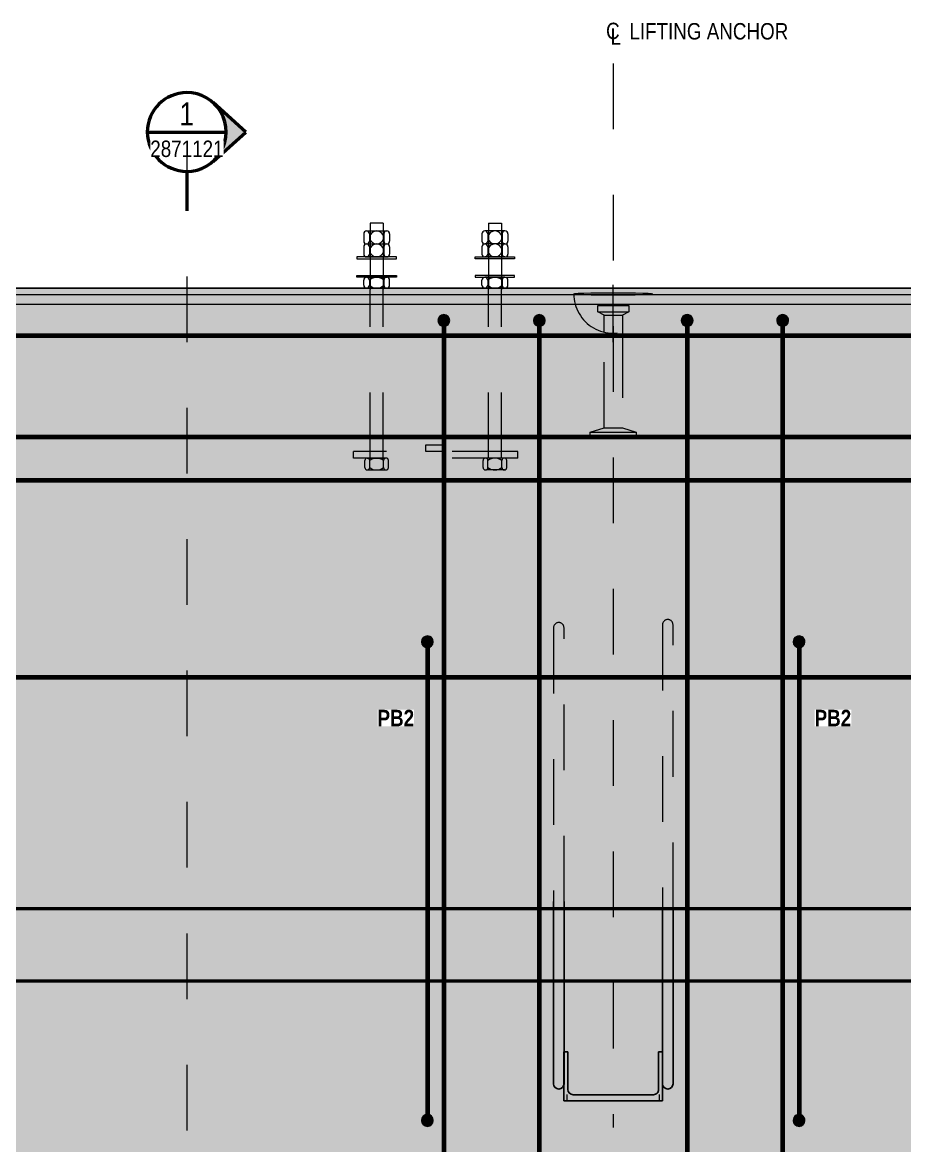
# Model space of a CAD drawing. Header units: metres. Extents: x 3.19 to 12.18, y 1.19 to 4.34.
# Drawn here: x 6.082 to 7.424, y 2.627 to 4.337 of the extents above; entities that cross this region are included whole.
import ezdxf

# ---------------------------------------------------------------- set-up
doc = ezdxf.new("R2010")
doc.units = ezdxf.units.M
for name, pattern in [('Dot_Section Line', [0.02, 0, -0.02]), ('JacobsCenter', [0.015000000000000001, 0.009000000000000003, -0.0015, 0.003, -0.0015]), ('JacobsDash', [0.0045000000000000005, 0.003, -0.0015])]:
    doc.linetypes.add(name, pattern=pattern)
for name, color, linetype, lineweight in [('D-BDGE', 7, 'Continuous', 13), ('D-BDGE-LINE', 7, 'Continuous', 9), ('D-ENHA-ANNO-TEXT', 7, 'Continuous', 9), ('D-ENHA-GEN-LINE', 7, 'Continuous', 9), ('D-ENHA-TEXT', 7, 'Continuous', 9)]:
    doc.layers.add(name, color=color, linetype=linetype, lineweight=lineweight)
doc.styles.add('Arial Narrow', font='ARIALN.TTF', dxfattribs={"height": 0.03499999999999998})
doc.styles.add('Arial Narrow_1', font='ARIALN.TTF', dxfattribs={"height": 0.02499999999999999})
doc.styles.add('Arial Narrow_2', font='ARIALN.TTF', dxfattribs={"height": 0.0025})
doc.styles.add('Arial Narrow_B', font='ARIALNB.TTF', dxfattribs={"height": 0.025})

# ---------------------------------------------------------------- blocks, each defined once
blk = doc.blocks.new('B_Det_Reinf_Bar Section_2D - Reo Dot_Scale 10_Section-2703256-DRG-2871121 - ELEVATION - PRECAST MEDIUM PERFORMANCE LEVEL BARRIER TYPE - MPB-02-A')
at = {"layer": 'D-BDGE-LINE'}
blk.add_hatch(color=256, dxfattribs=at).paths.add_polyline_path([(2.571809432083683e-15, -0.008999999999994434), (0.002329371405926597, -0.008693332436596202), (0.00450000000000412, -0.007794228634054894), (0.006363961030683141, -0.006363961030673665), (0.007794228634063963, -0.004499999999994645), (0.008693332436605677, -0.002329371405917392), (0.009000000000004045, 4.872902081842768e-15), (0.008693332436605677, 0.002329371405928492), (0.007794228634063963, 0.004500000000005204), (0.006363961030683546, 0.006363961030683682), (0.00450000000000412, 0.007794228634065182), (0.002329371405926732, 0.00869333243660703), (4.196110126031272e-15, 0.009000000000005264), (-0.002329371405919152, 0.00869333243660676), (-0.004499999999995864, 0.007794228634065182), (-0.006363961030674883, 0.006363961030684223), (-0.007794228634055842, 0.004500000000005474), (-0.008693332436597555, 0.002329371405928221), (-0.008999999999995924, 5.143618864167365e-15), (-0.008693332436597555, -0.002329371405917392), (-0.007794228634055977, -0.004499999999994645), (-0.006363961030674883, -0.006363961030673665), (-0.004499999999995864, -0.007794228634054623), (-0.00232937140591834, -0.008693332436596202)])
for centre, start, end in [((0, 5.273116942094194e-19), 359.9999999999996, 179.9999999999998), ((0, -5.301757367460423e-19), 179.9999999999998, 359.9999999999993)]:
    blk.add_arc(centre, 0.009000000000000006, start, end, dxfattribs=at)
blk = doc.blocks.new('B_Det_Reinf_Bar Section_2D - Reo Dot_Scale 10_Section-5903221-DRG-2871121 - ELEVATION - PRECAST MEDIUM PERFORMANCE LEVEL BARRIER TYPE - MPB-02-A')
at = {"layer": 'D-BDGE-LINE'}
blk.add_hatch(color=256, dxfattribs=at).paths.add_polyline_path([(-1.191153842228232e-14, 0.008999999999995246), (-0.00232937140593526, 0.008693332436596743), (-0.004500000000011972, 0.007794228634055165), (-0.00636396103069072, 0.006363961030674207), (-0.007794228634071408, 0.00449999999999627), (-0.00869333243661407, 0.002329371405917934), (-0.009000000000012031, -4.060751734868973e-15), (-0.00869333243661407, -0.00232937140592768), (-0.007794228634071408, -0.004500000000006286), (-0.00636396103069072, -0.006363961030683682), (-0.004500000000014137, -0.007794228634063828), (-0.002329371405934177, -0.008693332436606489), (-1.191153842228232e-14, -0.009000000000004721), (0.002329371405911437, -0.008693332436606489), (0.004499999999988148, -0.007794228634063557), (0.006363961030666897, -0.006363961030683141), (0.007794228634048668, -0.004500000000004662), (0.008693332436589162, -0.002329371405927138), (0.008999999999988208, -1.028723772833473e-14), (0.008693332436590245, 0.002329371405917934), (0.007794228634048668, 0.004499999999995187), (0.006363961030666897, 0.006363961030674748), (0.004499999999988148, 0.007794228634055165), (0.002329371405911437, 0.008693332436596743)])
for radius, start, end in [(0.009000000000000008, 2.926110306946435e-13, 180.0000000000001), (0.009000000000000006, 180.0000000000001, 359.9999999999996)]:
    blk.add_arc((0, -2.642286556120343e-18), radius, start, end, dxfattribs=at)
blk = doc.blocks.new('Drafting View - SectionHead-4898858-DRG-2871121 - ELEVATION - PRECAST MEDIUM PERFORMANCE LEVEL BARRIER TYPE - MPB-02-A')
at = {"layer": 'D-ENHA-ANNO-TEXT'}
h = blk.add_hatch(color=256, dxfattribs=at)
edge = h.paths.add_edge_path()
edge.add_line((-0.001999999999999969, 0.009000000000000005), (0.002472438688581585, 0.004002715195407355))
edge.add_arc((-0.001999999999999989, 2.009226118815377e-17), 0.00599999999999998, 41.82770747606521, 138.1722925239356)
edge.add_line((-0.00647243868858154, 0.004002715195407331), (-0.001999999999999968, 0.009000000000000005))
at = {"layer": 'D-ENHA-ANNO-TEXT', "lineweight": 50}
for p, q in [((-0.001999999999999968, 0.009000000000000005), (-0.00647243868858154, 0.004002715195407331)), ((0.002472438688581585, 0.004002715195407355), (-0.001999999999999969, 0.009000000000000005)), ((0.003999999999999997, 4.260466872653294e-17), (0.009999999999999997, 2.168988129606749e-17))]:
    blk.add_line(p, q, dxfattribs=at)
for centre, start, end in [((-0.00199999999999999, 1.903242990425817e-17), 359.9999999999994, 179.9999999999997), ((-0.001999999999999989, 4.934127034536352e-18), 179.9999999999996, 359.9999999999996)]:
    blk.add_arc(centre, 0.005999999999999991, start, end, dxfattribs=at)
blk = doc.blocks.new('SYM_ANO_Barrier_LiftingHook_CS - Barrier_LiftingHook-5691597-DRG-2871121 - ELEVATION - PRECAST MEDIUM PERFORMANCE LEVEL BARRIER TYPE - MPB-02-A')
at = {"layer": 'D-ENHA-GEN-LINE', "linetype": 'JacobsDash'}
for p, q in [((-0.003500309690159186, 0.02120277777777555), (0.003499690309840712, 0.02120277777777555)), ((-0.003500309690159186, 0.02046670935560924), (-0.003500309690159186, 0.02120277777777555)), ((0.003499690309840712, 0.02120277777777555), (0.003499690309840712, 0.02046670935560924)), ((0.003499690309840712, 0.02046670935561054), (-0.003500309690163432, 0.02046670935561054)), ((-0.001400309690159352, 0.01982467492454532), (-0.003500309690159189, 0.02046670935560924)), ((0.001399690309845143, 0.01982467492454662), (-0.001400309690159352, 0.01982467492454662)), ((-0.001400309690159352, 0.005237165916272176), (-0.001400309690159352, 0.01982467492454532)), ((0.003499690309840711, 0.02046670935560924), (0.001399690309840892, 0.01982467492454532)), ((0.001399690309840892, 0.01982467492454533), (0.001399690309840906, 0.005237149402329283)), ((-0.001400309690159352, 0.002676899408019202), (-0.001400309690159352, 0.005237165916272176)), ((-3.096901587356272e-07, 0.006784693707594565), (-3.096901587356272e-07, -0.001969845714563886)), ((0.001399690309840878, 0.005237149402329294), (0.001399690309840905, 0.002676899408019202)), ((-0.002350309690159203, 0.002128416652289006), (-0.001400309690159351, 0.002676899408019204)), ((0.002349690309838533, 0.002128416652290305), (-0.002350309690159202, 0.002128416652290305)), ((-0.002350309690159203, 0.00120277777777577), (-0.002350309690159203, 0.002128416652289006)), ((0.001399690309838654, 0.002676899408020502), (-0.001400309690157101, 0.002676899408020502)), ((0.001399690309840905, 0.002676899408019202), (0.00234969030983853, 0.002128416652290307)), ((0.002349690309840784, 0.002128416652289006), (0.002349690309841109, 0.00120277777777707)), ((0.002349690309841109, 0.00120277777777707), (-0.002350309690159202, 0.00120277777777577)), ((-0.005825960594715209, -0.0006371081662707314), (-0.006000309690159206, -0.0005972222222251211)), ((-0.005313045844078125, -0.0006746760842300627), (-0.005825960594715214, -0.0006371081662707309)), ((-0.004491374179183393, -0.0007077426652629613), (-0.005313045844077933, -0.0006746760842300689)), ((-0.003408698170548321, -0.0007343861998717282), (-0.004491374179185306, -0.0007077426652628809)), ((-0.002127939012445208, -0.0007530582626696955), (-0.003408698170564734, -0.0007343861998715137)), ((-0.0007235297717087187, -0.0007626737012388135), (-0.002127939012431997, -0.0007530582626700263)), ((0.0007229103913756694, -0.0007626737012389357), (-0.0007235297716908704, -0.0007626737012389357)), ((0.002127319632079683, -0.000753058262670262), (0.0007229103913510606, -0.000762673701239086)), ((0.003408078790218821, -0.0007343861998719226), (0.002127319632063511, -0.000753058262670626)), ((0.004490754798868225, -0.0007077426652628623), (0.00340807879022341, -0.0007343861998719016)), ((0.005312426463760563, -0.0006746760842300507), (0.004490754798870601, -0.0007077426652627585)), ((0.005825341214397408, -0.0006371081662707316), (0.005312426463760326, -0.0006746760842300611)), ((0.005999690309841106, -0.0005972222222250608), (0.005825341214397414, -0.0006371081662707314))]:
    blk.add_line(p, q, dxfattribs=at)
blk.add_arc((-3.44100176372919e-07, -0.0005971878122075771), 0.005999965590081505, 359.9996711569023, 180.0003285933472, dxfattribs=at)
for major_axis, ratio, start_param, end_param in [((0.006000000000000017, 0), 0.02776706724027967, 1.570796326794872, 3.136791718390918), ((0.005999999999999991, 0), 0.02776706724027981, 0, 1.570796326794872)]:
    blk.add_ellipse((-3.096901588845214e-07, -0.0005972222222229539), major_axis=major_axis, ratio=ratio, start_param=start_param, end_param=end_param, dxfattribs=at)
blk = doc.blocks.new('CS_Annot_Centreline Symbol3 - CS_Annot_Centreline Symbol-5905071-DRG-2871121 - ELEVATION - PRECAST MEDIUM PERFORMANCE LEVEL BARRIER TYPE - MPB-02-A')
at = {"layer": 'D-ENHA-GEN-LINE', "char_height": 0.0025, "attachment_point": 1, "style": 'Arial Narrow_2'}
for s, insert, width in [('C  ', (-0.001093037785933506, 0.004762522620760218), 0.00440928125), ('L', (-0.000410444531309655, 0.003917079901844562), 0.00192405)]:
    blk.add_mtext(s, dxfattribs=dict(at, insert=insert, width=width))

msp = doc.modelspace()

# ---------------------------------------------------------------- hatches: boundary and pattern name
at = {"layer": 'D-BDGE-LINE', "true_color": 0xffffff}
h = msp.add_hatch(color=7, dxfattribs=at)
h.paths.add_polyline_path([(8.165503870350335, 2.172432099418926), (8.165503870350335, 3.932432099418929), (3.385503870350329, 3.932432099418929), (3.385503870350329, 2.172432099418926), (7.300379011572486, 2.172432099418926)])
h.paths.add_polyline_path([(8.048259892536034, 2.656198663905486), (8.045930521130112, 2.656505331468885), (8.043759892536034, 2.657404435271427), (8.041895931505355, 2.658834702874807), (8.040465663901974, 2.660698663905488), (8.039566560099432, 2.662869292499564), (8.039259892536034, 2.665198663905483), (8.039566560099432, 2.66752803531141), (8.040465663901973, 2.669698663905483), (8.041895931505355, 2.671562624936166), (8.043759892536034, 2.672992892539548), (8.045930521130112, 2.673891996342088), (8.048259892536034, 2.674198663905486), (8.050589263941957, 2.673891996342088), (8.052759892536034, 2.672992892539547), (8.054623853566714, 2.671562624936165), (8.056054121170094, 2.669698663905486), (8.056953224972636, 2.66752803531141), (8.057259892536035, 2.665198663905485), (8.056953224972636, 2.662869292499564), (8.056054121170094, 2.660698663905487), (8.054623853566714, 2.658834702874808), (8.052759892536034, 2.657404435271427), (8.050589263941959, 2.656505331468885)])
h.paths.add_polyline_path([(7.263259892536027, 2.65619866390549), (7.260930521130104, 2.656505331468887), (7.258759892536025, 2.657404435271429), (7.256895931505347, 2.65883470287481), (7.255465663901967, 2.660698663905488), (7.254566560099424, 2.662869292499566), (7.254259892536027, 2.665198663905489), (7.254566560099424, 2.667528035311412), (7.255465663901966, 2.66969866390549), (7.256895931505347, 2.671562624936168), (7.258759892536025, 2.67299289253955), (7.260930521130102, 2.67389199634209), (7.263259892536027, 2.674198663905488), (7.265589263941949, 2.67389199634209), (7.267759892536025, 2.672992892539549), (7.269623853566705, 2.671562624936168), (7.271054121170086, 2.669698663905489), (7.271953224972629, 2.667528035311415), (7.272259892536026, 2.665198663905489), (7.271953224972629, 2.662869292499566), (7.271054121170086, 2.660698663905489), (7.269623853566703, 2.658834702874808), (7.267759892536025, 2.657404435271429), (7.26558926394195, 2.656505331468887)])
h.paths.add_polyline_path([(6.697747848164644, 2.65619866390549), (6.695418476758721, 2.656505331468888), (6.693247848164644, 2.657404435271429), (6.691383887133965, 2.658834702874812), (6.689953619530583, 2.660698663905489), (6.689054515728042, 2.662869292499566), (6.688747848164644, 2.665198663905485), (6.689054515728042, 2.667528035311412), (6.689953619530583, 2.66969866390549), (6.691383887133967, 2.671562624936171), (6.693247848164644, 2.67299289253955), (6.695418476758721, 2.673891996342091), (6.697747848164644, 2.67419866390549), (6.700077219570566, 2.673891996342092), (6.702247848164645, 2.67299289253955), (6.704111809195323, 2.671562624936169), (6.705542076798705, 2.66969866390549), (6.706441180601247, 2.667528035311412), (6.706747848164644, 2.665198663905489), (6.706441180601247, 2.662869292499566), (6.705542076798706, 2.660698663905492), (6.704111809195323, 2.65883470287481), (6.702247848164645, 2.657404435271429), (6.700077219570567, 2.656505331468888)])
h.paths.add_polyline_path([(5.875503870350338, 2.656198663905492), (5.873174498944415, 2.656505331468891), (5.871003870350337, 2.657404435271432), (5.869139909319658, 2.658834702874813), (5.867709641716277, 2.660698663905493), (5.866810537913735, 2.662869292499569), (5.866503870350337, 2.665198663905493), (5.866810537913735, 2.667528035311415), (5.867709641716278, 2.669698663905493), (5.869139909319658, 2.671562624936171), (5.871003870350337, 2.672992892539552), (5.873174498944415, 2.673891996342094), (5.875503870350338, 2.674198663905492), (5.87783324175626, 2.673891996342094), (5.880003870350336, 2.672992892539552), (5.881867831381016, 2.671562624936171), (5.883298098984397, 2.669698663905492), (5.884197202786939, 2.667528035311413), (5.884503870350336, 2.665198663905491), (5.884197202786939, 2.662869292499569), (5.883298098984397, 2.660698663905492), (5.881867831381016, 2.658834702874814), (5.880003870350336, 2.657404435271433), (5.87783324175626, 2.656505331468891)])
h.paths.add_polyline_path([(5.675503870350333, 2.656198663905492), (5.673174498944411, 2.656505331468891), (5.671003870350334, 2.657404435271432), (5.669139909319655, 2.658834702874813), (5.667709641716273, 2.660698663905492), (5.666810537913732, 2.662869292499569), (5.666503870350333, 2.665198663905491), (5.666810537913732, 2.667528035311415), (5.667709641716273, 2.669698663905492), (5.669139909319656, 2.671562624936173), (5.671003870350334, 2.672992892539552), (5.673174498944411, 2.673891996342094), (5.675503870350333, 2.674198663905492), (5.677833241756256, 2.673891996342094), (5.680003870350334, 2.672992892539552), (5.681867831381012, 2.671562624936171), (5.683298098984394, 2.669698663905492), (5.684197202786934, 2.667528035311416), (5.684503870350333, 2.665198663905493), (5.684197202786935, 2.662869292499569), (5.683298098984394, 2.660698663905493), (5.681867831381012, 2.658834702874813), (5.680003870350334, 2.657404435271432), (5.677833241756256, 2.656505331468891)])
h.paths.add_polyline_path([(4.853259892536028, 2.656198663905497), (4.850930521130106, 2.656505331468895), (4.848759892536028, 2.657404435271437), (4.846895931505349, 2.658834702874818), (4.845465663901968, 2.660698663905497), (4.844566560099427, 2.662869292499574), (4.844259892536028, 2.665198663905497), (4.844566560099427, 2.66752803531142), (4.845465663901969, 2.669698663905498), (4.846895931505349, 2.671562624936176), (4.848759892536028, 2.672992892539557), (4.850930521130105, 2.673891996342099), (4.853259892536028, 2.674198663905496), (4.855589263941951, 2.673891996342098), (4.857759892536028, 2.672992892539557), (4.859623853566706, 2.671562624936176), (4.861054121170088, 2.669698663905497), (4.86195322497263, 2.667528035311421), (4.862259892536028, 2.665198663905497), (4.86195322497263, 2.662869292499574), (4.861054121170088, 2.660698663905497), (4.859623853566707, 2.658834702874819), (4.857759892536028, 2.657404435271437), (4.855589263941952, 2.656505331468896)])
h.paths.add_polyline_path([(4.287747848164646, 2.656198663905498), (4.285418476758723, 2.656505331468896), (4.283247848164646, 2.657404435271437), (4.281383887133967, 2.658834702874819), (4.279953619530587, 2.660698663905498), (4.279054515728045, 2.662869292499574), (4.278747848164646, 2.665198663905496), (4.279054515728045, 2.66752803531142), (4.279953619530587, 2.669698663905497), (4.281383887133967, 2.671562624936176), (4.283247848164646, 2.672992892539558), (4.285418476758723, 2.673891996342099), (4.287747848164646, 2.674198663905497), (4.290077219570569, 2.673891996342099), (4.292247848164647, 2.672992892539557), (4.294111809195325, 2.671562624936176), (4.295542076798705, 2.669698663905498), (4.296441180601247, 2.667528035311422), (4.296747848164646, 2.665198663905499), (4.296441180601247, 2.662869292499574), (4.295542076798707, 2.660698663905498), (4.294111809195325, 2.658834702874818), (4.292247848164647, 2.657404435271437), (4.290077219570567, 2.656505331468896)])
h.paths.add_polyline_path([(3.533259892536029, 2.6561986639055), (3.530930521130107, 2.656505331468899), (3.528759892536029, 2.65740443527144), (3.52689593150535, 2.658834702874821), (3.525465663901969, 2.660698663905499), (3.524566560099428, 2.662869292499578), (3.524259892536029, 2.6651986639055), (3.524566560099428, 2.667528035311423), (3.525465663901969, 2.6696986639055), (3.52689593150535, 2.671562624936179), (3.528759892536029, 2.67299289253956), (3.530930521130106, 2.673891996342102), (3.533259892536029, 2.6741986639055), (3.535589263941952, 2.673891996342102), (3.537759892536029, 2.67299289253956), (3.539623853566709, 2.671562624936179), (3.541054121170089, 2.6696986639055), (3.541953224972631, 2.667528035311423), (3.542259892536029, 2.6651986639055), (3.541953224972631, 2.662869292499578), (3.541054121170089, 2.6606986639055), (3.539623853566706, 2.65883470287482), (3.537759892536029, 2.65740443527144), (3.535589263941953, 2.656505331468899)])
h.paths.add_polyline_path([(8.048259892536034, 3.38491487048629), (8.04593052113011, 3.385221538049689), (8.043759892536034, 3.38612064185223), (8.041895931505355, 3.387550909455611), (8.040465663901974, 3.389414870486292), (8.039566560099432, 3.391585499080367), (8.039259892536034, 3.393914870486293), (8.039566560099432, 3.396244241892213), (8.040465663901974, 3.39841487048629), (8.041895931505355, 3.400278831516969), (8.043759892536034, 3.40170909912035), (8.045930521130114, 3.402608202922892), (8.048259892536034, 3.40291487048629), (8.050589263941957, 3.402608202922892), (8.052759892536034, 3.40170909912035), (8.054623853566714, 3.40027883151697), (8.056054121170094, 3.39841487048629), (8.056953224972636, 3.396244241892213), (8.057259892536035, 3.393914870486289), (8.056953224972636, 3.391585499080367), (8.056054121170094, 3.38941487048629), (8.054623853566714, 3.387550909455611), (8.052759892536034, 3.38612064185223), (8.050589263941959, 3.385221538049689)])
h.paths.add_polyline_path([(7.263259892536029, 3.384914870486292), (7.260930521130105, 3.385221538049691), (7.258759892536028, 3.386120641852232), (7.25689593150535, 3.387550909455613), (7.255465663901969, 3.389414870486292), (7.254566560099427, 3.391585499080369), (7.254259892536028, 3.393914870486292), (7.254566560099427, 3.396244241892215), (7.255465663901968, 3.398414870486292), (7.25689593150535, 3.400278831516971), (7.258759892536028, 3.401709099120351), (7.260930521130105, 3.402608202922893), (7.263259892536029, 3.402914870486292), (7.265589263941952, 3.402608202922893), (7.267759892536029, 3.401709099120352), (7.269623853566707, 3.400278831516972), (7.271054121170089, 3.398414870486292), (7.271953224972631, 3.396244241892213), (7.272259892536029, 3.39391487048629), (7.271953224972631, 3.391585499080369), (7.271054121170089, 3.389414870486292), (7.26962385356671, 3.387550909455615), (7.267759892536029, 3.386120641852233), (7.26558926394195, 3.385221538049691)])
h.paths.add_polyline_path([(6.697747848164644, 3.384914870486293), (6.695418476758721, 3.385221538049691), (6.693247848164643, 3.386120641852233), (6.691383887133965, 3.387550909455612), (6.689953619530583, 3.389414870486292), (6.689054515728042, 3.39158549908037), (6.688747848164644, 3.393914870486288), (6.689054515728042, 3.396244241892215), (6.689953619530583, 3.398414870486292), (6.691383887133965, 3.400278831516973), (6.693247848164643, 3.401709099120353), (6.695418476758721, 3.402608202922894), (6.697747848164644, 3.402914870486292), (6.700077219570566, 3.402608202922894), (6.702247848164643, 3.401709099120353), (6.704111809195323, 3.400278831516972), (6.705542076798704, 3.398414870486292), (6.706441180601245, 3.396244241892215), (6.706747848164643, 3.393914870486292), (6.706441180601245, 3.39158549908037), (6.705542076798704, 3.389414870486292), (6.704111809195323, 3.387550909455613), (6.702247848164643, 3.386120641852233), (6.700077219570566, 3.385221538049691)])
h.paths.add_polyline_path([(5.875503870350338, 3.384914870486296), (5.873174498944414, 3.385221538049694), (5.871003870350337, 3.386120641852236), (5.869139909319658, 3.387550909455617), (5.867709641716277, 3.389414870486297), (5.866810537913735, 3.391585499080373), (5.866503870350337, 3.393914870486297), (5.866810537913735, 3.396244241892219), (5.867709641716277, 3.398414870486295), (5.869139909319658, 3.400278831516975), (5.871003870350337, 3.401709099120356), (5.873174498944414, 3.402608202922897), (5.875503870350338, 3.402914870486295), (5.87783324175626, 3.402608202922897), (5.880003870350336, 3.401709099120356), (5.881867831381016, 3.400278831516975), (5.883298098984397, 3.398414870486295), (5.884197202786939, 3.396244241892219), (5.884503870350336, 3.393914870486295), (5.884197202786939, 3.391585499080373), (5.883298098984397, 3.389414870486296), (5.881867831381016, 3.387550909455617), (5.880003870350336, 3.386120641852236), (5.877833241756261, 3.385221538049694)])
h.paths.add_polyline_path([(5.675503870350336, 3.384914870486296), (5.673174498944412, 3.385221538049694), (5.671003870350336, 3.386120641852236), (5.669139909319656, 3.387550909455617), (5.667709641716275, 3.389414870486296), (5.666810537913733, 3.391585499080373), (5.666503870350335, 3.393914870486294), (5.666810537913733, 3.396244241892219), (5.667709641716275, 3.398414870486295), (5.669139909319656, 3.400278831516975), (5.671003870350336, 3.401709099120356), (5.673174498944412, 3.402608202922897), (5.675503870350336, 3.402914870486295), (5.677833241756257, 3.402608202922897), (5.680003870350335, 3.401709099120356), (5.681867831381014, 3.400278831516975), (5.683298098984396, 3.398414870486295), (5.684197202786938, 3.396244241892219), (5.684503870350335, 3.393914870486297), (5.684197202786938, 3.391585499080373), (5.683298098984395, 3.389414870486295), (5.681867831381014, 3.387550909455617), (5.680003870350335, 3.386120641852236), (5.677833241756258, 3.385221538049694)])
h.paths.add_polyline_path([(4.85325989253603, 3.3849148704863), (4.850930521130108, 3.385221538049697), (4.848759892536029, 3.386120641852239), (4.846895931505351, 3.38755090945562), (4.84546566390197, 3.389414870486299), (4.844566560099429, 3.391585499080376), (4.84425989253603, 3.393914870486301), (4.844566560099429, 3.396244241892222), (4.845465663901969, 3.398414870486298), (4.846895931505351, 3.400278831516979), (4.848759892536029, 3.401709099120359), (4.850930521130108, 3.402608202922901), (4.85325989253603, 3.402914870486299), (4.855589263941953, 3.402608202922901), (4.85775989253603, 3.401709099120359), (4.859623853566709, 3.400278831516979), (4.86105412117009, 3.398414870486299), (4.861953224972631, 3.396244241892222), (4.86225989253603, 3.393914870486299), (4.861953224972631, 3.391585499080376), (4.86105412117009, 3.389414870486299), (4.85962385356671, 3.387550909455622), (4.85775989253603, 3.386120641852239), (4.855589263941954, 3.385221538049697)])
h.paths.add_polyline_path([(4.287747848164646, 3.384914870486301), (4.285418476758723, 3.385221538049699), (4.283247848164645, 3.38612064185224), (4.281383887133967, 3.387550909455621), (4.279953619530586, 3.3894148704863), (4.279054515728044, 3.391585499080378), (4.278747848164645, 3.393914870486301), (4.279054515728044, 3.396244241892222), (4.279953619530586, 3.3984148704863), (4.281383887133967, 3.400278831516979), (4.283247848164645, 3.40170909912036), (4.285418476758723, 3.402608202922902), (4.287747848164646, 3.4029148704863), (4.290077219570568, 3.402608202922902), (4.292247848164645, 3.40170909912036), (4.294111809195324, 3.400278831516979), (4.295542076798705, 3.398414870486301), (4.296441180601247, 3.396244241892224), (4.296747848164645, 3.393914870486301), (4.296441180601247, 3.391585499080378), (4.295542076798704, 3.389414870486299), (4.294111809195324, 3.387550909455621), (4.292247848164645, 3.38612064185224), (4.290077219570568, 3.385221538049699)])
h.paths.add_polyline_path([(3.533259892536029, 3.384914870486304), (3.530930521130108, 3.385221538049702), (3.528759892536029, 3.386120641852243), (3.52689593150535, 3.387550909455624), (3.525465663901969, 3.389414870486303), (3.524566560099428, 3.391585499080381), (3.524259892536029, 3.393914870486303), (3.524566560099428, 3.396244241892226), (3.525465663901969, 3.398414870486303), (3.52689593150535, 3.400278831516983), (3.528759892536029, 3.401709099120363), (3.530930521130107, 3.402608202922905), (3.533259892536029, 3.402914870486303), (3.535589263941952, 3.402608202922905), (3.537759892536029, 3.401709099120363), (3.539623853566708, 3.400278831516982), (3.541054121170089, 3.398414870486303), (3.541953224972631, 3.396244241892226), (3.542259892536029, 3.393914870486304), (3.541953224972631, 3.391585499080381), (3.541054121170089, 3.389414870486304), (3.539623853566709, 3.387550909455625), (3.537759892536029, 3.386120641852243), (3.535589263941952, 3.385221538049702)])
h.paths.add_polyline_path([(8.132003870350335, 3.654172198370426), (8.129674498944413, 3.654478865933824), (8.127503870350337, 3.655377969736365), (8.125639909319657, 3.656808237339746), (8.124209641716275, 3.658672198370426), (8.123310537913733, 3.660842826964503), (8.123003870350336, 3.663172198370431), (8.123310537913733, 3.665501569776346), (8.124209641716275, 3.667672198370425), (8.125639909319657, 3.669536159401104), (8.127503870350338, 3.670966427004487), (8.129674498944413, 3.671865530807027), (8.132003870350335, 3.672172198370425), (8.134333241756257, 3.671865530807027), (8.136503870350339, 3.670966427004485), (8.138367831381014, 3.669536159401105), (8.139798098984395, 3.667672198370427), (8.140697202786935, 3.665501569776354), (8.141003870350335, 3.663172198370425), (8.140697202786939, 3.660842826964503), (8.139798098984395, 3.658672198370425), (8.138367831381014, 3.656808237339746), (8.136503870350335, 3.655377969736366), (8.13433324175626, 3.654478865933824)])
h.paths.add_polyline_path([(3.41400387035033, 3.654172198370433), (3.411674498944407, 3.654478865933832), (3.40950387035033, 3.655377969736373), (3.40763990931965, 3.656808237339754), (3.40620964171627, 3.658672198370433), (3.405310537913728, 3.66084282696451), (3.40500387035033, 3.663172198370434), (3.405310537913728, 3.665501569776356), (3.40620964171627, 3.667672198370434), (3.407639909319651, 3.669536159401112), (3.40950387035033, 3.670966427004493), (3.411674498944407, 3.671865530807035), (3.41400387035033, 3.672172198370434), (3.416333241756253, 3.671865530807035), (3.41850387035033, 3.670966427004493), (3.420367831381009, 3.669536159401112), (3.42179809898439, 3.667672198370433), (3.422697202786931, 3.665501569776356), (3.42300387035033, 3.663172198370434), (3.422697202786931, 3.66084282696451), (3.42179809898439, 3.658672198370433), (3.420367831381009, 3.656808237339754), (3.41850387035033, 3.655377969736373), (3.416333241756253, 3.654478865933832)])
h.paths.add_polyline_path([(8.023259892536034, 3.874045803049846), (8.02093052113011, 3.874352470613245), (8.018759892536032, 3.875251574415786), (8.016895931505355, 3.876681842019167), (8.015465663901972, 3.878545803049846), (8.014566560099432, 3.880716431643924), (8.014259892536034, 3.883045803049846), (8.014566560099432, 3.88537517445577), (8.015465663901972, 3.887545803049848), (8.016895931505355, 3.889409764080526), (8.018759892536032, 3.890840031683907), (8.02093052113011, 3.891739135486448), (8.023259892536034, 3.892045803049846), (8.025589263941956, 3.891739135486448), (8.027759892536034, 3.890840031683907), (8.029623853566713, 3.889409764080526), (8.031054121170094, 3.887545803049846), (8.031953224972636, 3.885375174455765), (8.032259892536032, 3.883045803049846), (8.031953224972636, 3.880716431643924), (8.031054121170094, 3.878545803049847), (8.029623853566713, 3.876681842019168), (8.027759892536034, 3.875251574415786), (8.025589263941958, 3.874352470613245)])
h.paths.add_polyline_path([(7.238259892536028, 3.874045803049848), (7.235930521130106, 3.874352470613247), (7.233759892536028, 3.875251574415788), (7.231895931505349, 3.87668184201917), (7.230465663901969, 3.878545803049848), (7.229566560099426, 3.880716431643926), (7.229259892536028, 3.883045803049845), (7.229566560099426, 3.885375174455771), (7.230465663901969, 3.887545803049848), (7.231895931505349, 3.889409764080527), (7.233759892536028, 3.890840031683908), (7.235930521130106, 3.89173913548645), (7.238259892536028, 3.892045803049848), (7.240589263941951, 3.89173913548645), (7.242759892536029, 3.890840031683908), (7.244623853566707, 3.889409764080527), (7.246054121170088, 3.887545803049848), (7.24695322497263, 3.885375174455774), (7.247259892536028, 3.883045803049847), (7.24695322497263, 3.880716431643926), (7.246054121170088, 3.878545803049848), (7.244623853566709, 3.876681842019171), (7.242759892536029, 3.875251574415788), (7.240589263941951, 3.874352470613247)])
h.paths.add_polyline_path([(7.093003870350336, 3.874045803049849), (7.090674498944413, 3.874352470613247), (7.088503870350336, 3.875251574415789), (7.086639909319657, 3.87668184201917), (7.085209641716276, 3.878545803049851), (7.084310537913734, 3.880716431643926), (7.084003870350336, 3.883045803049845), (7.084310537913733, 3.885375174455772), (7.085209641716276, 3.88754580304985), (7.086639909319657, 3.889409764080528), (7.088503870350336, 3.89084003168391), (7.090674498944413, 3.89173913548645), (7.093003870350336, 3.89204580304985), (7.09533324175626, 3.89173913548645), (7.097503870350337, 3.890840031683909), (7.099367831381015, 3.889409764080529), (7.100798098984396, 3.887545803049849), (7.101697202786938, 3.885375174455773), (7.102003870350336, 3.883045803049848), (7.101697202786938, 3.880716431643926), (7.100798098984396, 3.878545803049849), (7.099367831381015, 3.87668184201917), (7.097503870350337, 3.875251574415789), (7.09533324175626, 3.874352470613248)])
h.paths.add_polyline_path([(6.722747848164645, 3.874045803049849), (6.720418476758722, 3.874352470613247), (6.718247848164646, 3.875251574415789), (6.716383887133964, 3.876681842019171), (6.714953619530585, 3.878545803049849), (6.714054515728042, 3.880716431643926), (6.713747848164645, 3.88304580304985), (6.714054515728042, 3.885375174455772), (6.714953619530585, 3.887545803049849), (6.716383887133968, 3.889409764080531), (6.718247848164645, 3.89084003168391), (6.720418476758722, 3.89173913548645), (6.722747848164645, 3.89204580304985), (6.725077219570567, 3.89173913548645), (6.727247848164645, 3.89084003168391), (6.729111809195324, 3.889409764080528), (6.730542076798706, 3.887545803049849), (6.731441180601247, 3.885375174455772), (6.731747848164645, 3.883045803049848), (6.731441180601247, 3.880716431643926), (6.730542076798706, 3.878545803049849), (6.729111809195324, 3.87668184201917), (6.727247848164645, 3.875251574415789), (6.725077219570567, 3.874352470613247)])
h.paths.add_polyline_path([(6.868003870350336, 3.87404580304985), (6.865674498944414, 3.874352470613248), (6.863503870350337, 3.87525157441579), (6.861639909319658, 3.87668184201917), (6.860209641716277, 3.878545803049851), (6.859310537913734, 3.880716431643927), (6.859003870350336, 3.883045803049849), (6.859310537913734, 3.885375174455773), (6.860209641716277, 3.88754580304985), (6.861639909319656, 3.889409764080529), (6.863503870350336, 3.89084003168391), (6.865674498944414, 3.891739135486452), (6.868003870350336, 3.89204580304985), (6.870333241756258, 3.891739135486452), (6.872503870350336, 3.89084003168391), (6.874367831381015, 3.889409764080529), (6.875798098984395, 3.88754580304985), (6.876697202786938, 3.885375174455773), (6.877003870350335, 3.883045803049849), (6.876697202786938, 3.880716431643927), (6.875798098984395, 3.878545803049851), (6.874367831381015, 3.876681842019171), (6.872503870350336, 3.87525157441579), (6.870333241756258, 3.874352470613248)])
h.paths.add_polyline_path([(5.700503870350334, 3.874045803049853), (5.698174498944412, 3.874352470613251), (5.696003870350337, 3.875251574415792), (5.694139909319656, 3.876681842019173), (5.692709641716275, 3.878545803049853), (5.691810537913732, 3.880716431643929), (5.691503870350335, 3.883045803049856), (5.691810537913732, 3.885375174455775), (5.692709641716275, 3.887545803049853), (5.694139909319655, 3.889409764080531), (5.696003870350335, 3.890840031683913), (5.698174498944412, 3.891739135486454), (5.700503870350334, 3.892045803049853), (5.702833241756258, 3.891739135486454), (5.705003870350335, 3.890840031683913), (5.706867831381013, 3.889409764080531), (5.708298098984395, 3.887545803049852), (5.709197202786936, 3.885375174455775), (5.709503870350334, 3.883045803049854), (5.709197202786936, 3.880716431643929), (5.708298098984395, 3.878545803049853), (5.706867831381013, 3.876681842019174), (5.705003870350335, 3.875251574415793), (5.702833241756255, 3.874352470613251)])
h.paths.add_polyline_path([(5.850503870350337, 3.874045803049853), (5.848174498944416, 3.874352470613251), (5.846003870350338, 3.875251574415793), (5.844139909319659, 3.876681842019174), (5.842709641716276, 3.878545803049854), (5.841810537913736, 3.88071643164393), (5.841503870350338, 3.883045803049854), (5.841810537913736, 3.885375174455775), (5.842709641716278, 3.887545803049852), (5.844139909319659, 3.889409764080531), (5.846003870350338, 3.890840031683912), (5.848174498944416, 3.891739135486454), (5.850503870350337, 3.892045803049853), (5.85283324175626, 3.891739135486454), (5.855003870350338, 3.890840031683912), (5.856867831381017, 3.889409764080531), (5.858298098984397, 3.887545803049853), (5.859197202786939, 3.885375174455775), (5.859503870350337, 3.883045803049852), (5.859197202786939, 3.88071643164393), (5.858298098984397, 3.878545803049853), (5.856867831381018, 3.876681842019174), (5.855003870350338, 3.875251574415792), (5.85283324175626, 3.874352470613251)])
h.paths.add_polyline_path([(4.82825989253603, 3.874045803049856), (4.825930521130108, 3.874352470613254), (4.823759892536031, 3.875251574415796), (4.821895931505352, 3.876681842019177), (4.82046566390197, 3.878545803049856), (4.819566560099429, 3.880716431643934), (4.819259892536031, 3.883045803049854), (4.819566560099429, 3.885375174455779), (4.820465663901972, 3.887545803049857), (4.821895931505352, 3.889409764080535), (4.823759892536031, 3.890840031683915), (4.825930521130108, 3.891739135486457), (4.82825989253603, 3.892045803049856), (4.830589263941953, 3.891739135486457), (4.83275989253603, 3.890840031683916), (4.83462385356671, 3.889409764080535), (4.836054121170091, 3.887545803049856), (4.836953224972632, 3.885375174455779), (4.83725989253603, 3.883045803049856), (4.836953224972632, 3.880716431643934), (4.836054121170091, 3.878545803049856), (4.834623853566709, 3.876681842019177), (4.83275989253603, 3.875251574415796), (4.830589263941953, 3.874352470613254)])
h.paths.add_polyline_path([(4.458003870350338, 3.874045803049857), (4.455674498944415, 3.874352470613255), (4.453503870350338, 3.875251574415797), (4.45163990931966, 3.876681842019178), (4.450209641716278, 3.878545803049857), (4.449310537913736, 3.880716431643934), (4.449003870350338, 3.883045803049857), (4.449310537913736, 3.885375174455779), (4.450209641716278, 3.887545803049857), (4.451639909319659, 3.889409764080536), (4.453503870350339, 3.890840031683917), (4.455674498944415, 3.891739135486458), (4.458003870350338, 3.892045803049857), (4.460333241756261, 3.891739135486458), (4.462503870350338, 3.890840031683916), (4.464367831381017, 3.889409764080536), (4.465798098984399, 3.887545803049856), (4.466697202786939, 3.885375174455779), (4.467003870350339, 3.883045803049856), (4.466697202786939, 3.880716431643934), (4.465798098984398, 3.878545803049857), (4.464367831381017, 3.876681842019178), (4.462503870350338, 3.875251574415797), (4.460333241756261, 3.874352470613255)])
h.paths.add_polyline_path([(4.683003870350338, 3.874045803049857), (4.680674498944415, 3.874352470613255), (4.678503870350338, 3.875251574415797), (4.676639909319659, 3.876681842019178), (4.675209641716278, 3.878545803049857), (4.674310537913737, 3.880716431643934), (4.674003870350337, 3.883045803049856), (4.674310537913737, 3.885375174455779), (4.675209641716278, 3.887545803049857), (4.676639909319659, 3.889409764080536), (4.678503870350338, 3.890840031683916), (4.680674498944415, 3.891739135486458), (4.683003870350338, 3.892045803049857), (4.685333241756261, 3.891739135486458), (4.687503870350338, 3.890840031683916), (4.689367831381016, 3.889409764080536), (4.690798098984398, 3.887545803049857), (4.69169720278694, 3.88537517445578), (4.692003870350338, 3.883045803049855), (4.69169720278694, 3.880716431643934), (4.690798098984398, 3.878545803049857), (4.689367831381016, 3.876681842019178), (4.687503870350338, 3.875251574415797), (4.685333241756262, 3.874352470613255)])
h.paths.add_polyline_path([(4.312747848164647, 3.874045803049857), (4.310418476758723, 3.874352470613255), (4.308247848164647, 3.875251574415797), (4.306383887133967, 3.876681842019178), (4.304953619530586, 3.878545803049857), (4.304054515728045, 3.880716431643934), (4.303747848164647, 3.883045803049857), (4.304054515728045, 3.88537517445578), (4.304953619530586, 3.887545803049857), (4.306383887133967, 3.889409764080536), (4.308247848164647, 3.890840031683917), (4.310418476758723, 3.891739135486458), (4.312747848164647, 3.892045803049857), (4.315077219570569, 3.891739135486458), (4.317247848164646, 3.890840031683916), (4.319111809195326, 3.889409764080536), (4.320542076798706, 3.887545803049858), (4.321441180601248, 3.88537517445578), (4.321747848164646, 3.883045803049856), (4.321441180601248, 3.880716431643934), (4.320542076798706, 3.878545803049856), (4.319111809195326, 3.876681842019178), (4.317247848164646, 3.875251574415798), (4.315077219570569, 3.874352470613255)])
h.paths.add_polyline_path([(3.50825989253603, 3.87404580304986), (3.505930521130107, 3.874352470613259), (3.50375989253603, 3.8752515744158), (3.50189593150535, 3.876681842019182), (3.50046566390197, 3.87854580304986), (3.499566560099428, 3.880716431643938), (3.499259892536029, 3.88304580304986), (3.499566560099428, 3.885375174455783), (3.50046566390197, 3.88754580304986), (3.50189593150535, 3.889409764080539), (3.50375989253603, 3.89084003168392), (3.505930521130106, 3.891739135486461), (3.50825989253603, 3.89204580304986), (3.510589263941952, 3.891739135486462), (3.512759892536029, 3.89084003168392), (3.514623853566708, 3.889409764080539), (3.516054121170089, 3.88754580304986), (3.516953224972631, 3.885375174455783), (3.517259892536029, 3.88304580304986), (3.516953224972631, 3.880716431643938), (3.516054121170089, 3.87854580304986), (3.514623853566708, 3.876681842019182), (3.512759892536029, 3.8752515744158), (3.510589263941952, 3.874352470613259)])

# ---------------------------------------------------------------- linework, layer by layer
at = {"layer": 'D-BDGE', "linetype": 'JacobsCenter', "lineweight": 18}
msp.add_line((6.980503870350327, 4.274549072374629), (6.980503870350325, 2.65454907237463), dxfattribs=at)
at = {"layer": 'D-BDGE', "color": 252, "lineweight": 18, "true_color": 0x888888}
for p, q in [((6.605201870350323, 4.019413061723609), (6.635805870350328, 4.019413061723609)), ((6.630503870350323, 4.031091370773516), (6.610503870350327, 4.031091370773516)), ((6.610503870350327, 4.031091370773516), (6.610503870350327, 3.930217863555683)), ((6.630503870350323, 4.031091370773516), (6.630503870350323, 3.930762861152278)), ((6.815805870350326, 4.019413061723608), (6.785201870350321, 4.019413061723608)), ((6.790503870350325, 4.031091370773516), (6.810503870350321, 4.031091370773516)), ((6.790503870350325, 4.031091370773516), (6.790503870350325, 3.930762861152278)), ((6.810503870350321, 4.031091370773516), (6.810503870350321, 3.930217863555682)), ((6.600767870350327, 4.014979061723609), (6.600767870350327, 4.004047061723608)), ((6.609635870350322, 4.014979061723609), (6.609635870350322, 4.004047061723608)), ((6.609635870350326, 4.010510675065457), (6.609635870350326, 4.008515448381756)), ((6.631371870350328, 4.014979061723608), (6.631371870350328, 4.004047061723607)), ((6.631371870350324, 4.010510675065457), (6.631371870350324, 4.008515448381756)), ((6.640239870350324, 4.014979061723608), (6.640239870350324, 4.004047061723607)), ((6.780767870350325, 4.014979061723608), (6.780767870350325, 4.004047061723607)), ((6.78963587035032, 4.014979061723608), (6.78963587035032, 4.004047061723607)), ((6.789635870350324, 4.010510675065457), (6.789635870350324, 4.008515448381755)), ((6.811371870350326, 4.014979061723608), (6.811371870350326, 4.004047061723607)), ((6.811371870350322, 4.010510675065457), (6.811371870350322, 4.008515448381755)), ((6.820239870350322, 4.014979061723608), (6.820239870350322, 4.004047061723607)), ((6.600767870350327, 3.995179061723609), (6.600767870350327, 3.984247061723608)), ((6.605201870350323, 3.999613061723609), (6.635805870350328, 3.999613061723609)), ((6.605201870350323, 3.999613061723609), (6.635805870350328, 3.999613061723609)), ((6.605201870350323, 3.999613061723609), (6.635805870350328, 3.999613061723609)), ((6.609635870350322, 3.995179061723609), (6.609635870350322, 3.984247061723608)), ((6.609635870350326, 3.990710675065457), (6.609635870350326, 3.988715448381756)), ((6.631371870350328, 3.995179061723608), (6.631371870350328, 3.984247061723608)), ((6.631371870350324, 3.990710675065457), (6.631371870350324, 3.988715448381756)), ((6.640239870350324, 3.995179061723608), (6.640239870350324, 3.984247061723608)), ((6.780767870350325, 3.995179061723608), (6.780767870350325, 3.984247061723608)), ((6.815805870350326, 3.999613061723608), (6.785201870350321, 3.999613061723608)), ((6.815805870350326, 3.999613061723608), (6.785201870350321, 3.999613061723608)), ((6.815805870350326, 3.999613061723608), (6.785201870350321, 3.999613061723608)), ((6.78963587035032, 3.995179061723608), (6.78963587035032, 3.984247061723608)), ((6.789635870350324, 3.990710675065457), (6.789635870350324, 3.988715448381755)), ((6.811371870350326, 3.995179061723608), (6.811371870350326, 3.984247061723608)), ((6.811371870350322, 3.990710675065457), (6.811371870350322, 3.988715448381755)), ((6.820239870350322, 3.995179061723608), (6.820239870350322, 3.984247061723608)), ((6.650503870350325, 3.979813061723608), (6.590503870350324, 3.979813061723608)), ((6.590503870350324, 3.979813061723608), (6.590503870350324, 3.976813061723609)), ((6.590503870350324, 3.976813061723609), (6.650503870350325, 3.976813061723609)), ((6.605201870350323, 3.979813061723609), (6.635805870350328, 3.979813061723609)), ((6.605201870350323, 3.979813061723609), (6.635805870350328, 3.979813061723609)), ((6.650503870350325, 3.976813061723609), (6.650503870350325, 3.979813061723608)), ((6.770503870350324, 3.979813061723608), (6.830503870350324, 3.979813061723608)), ((6.770503870350324, 3.976813061723608), (6.770503870350324, 3.979813061723608)), ((6.830503870350324, 3.976813061723608), (6.770503870350324, 3.976813061723608)), ((6.815805870350326, 3.979813061723608), (6.785201870350321, 3.979813061723608)), ((6.815805870350326, 3.979813061723608), (6.785201870350321, 3.979813061723608)), ((6.830503870350324, 3.979813061723608), (6.830503870350324, 3.976813061723608)), ((6.590503870350324, 3.951813061723605), (6.650503870350325, 3.951813061723605)), ((6.590503870350324, 3.948813061723605), (6.590503870350324, 3.951813061723605)), ((6.650503870350325, 3.951813061723605), (6.650503870350325, 3.948813061723605)), ((6.770503870350324, 3.951813061723605), (6.770503870350324, 3.948813061723605)), ((6.830503870350324, 3.951813061723605), (6.770503870350324, 3.951813061723605)), ((6.830503870350324, 3.948813061723605), (6.830503870350324, 3.951813061723605)), ((6.650503870350325, 3.948813061723605), (6.590503870350324, 3.948813061723605)), ((6.600767870350327, 3.936866099418917), (6.600767870350327, 3.944379061723606)), ((6.605201870350323, 3.948813061723606), (6.635805870350328, 3.948813061723606)), ((6.605201870350323, 3.948813061723606), (6.635805870350328, 3.948813061723606)), ((6.609635870350326, 3.944379061723613), (6.609635870350326, 3.93686609941891)), ((6.631371870350324, 3.944379061723613), (6.631371870350324, 3.93686609941891)), ((6.640239870350324, 3.936866099418916), (6.640239870350324, 3.944379061723605)), ((6.770503870350324, 3.948813061723605), (6.830503870350324, 3.948813061723605)), ((6.780767870350325, 3.936866099418916), (6.780767870350325, 3.944379061723605)), ((6.815805870350326, 3.948813061723605), (6.785201870350321, 3.948813061723605)), ((6.815805870350326, 3.948813061723605), (6.785201870350321, 3.948813061723605)), ((6.789635870350324, 3.944379061723612), (6.789635870350324, 3.93686609941891)), ((6.811371870350322, 3.944379061723612), (6.811371870350322, 3.93686609941891)), ((6.820239870350322, 3.936866099418916), (6.820239870350322, 3.944379061723605)), ((6.605201870350323, 3.932432099418917), (6.635805870350328, 3.932432099418917)), ((6.605201870350323, 3.932432099418917), (6.635805870350328, 3.932432099418917)), ((6.605201870350323, 3.932432099418917), (6.635805870350328, 3.932432099418917)), ((6.815805870350326, 3.932432099418917), (6.785201870350321, 3.932432099418917)), ((6.815805870350326, 3.932432099418917), (6.785201870350321, 3.932432099418917)), ((6.815805870350326, 3.932432099418917), (6.785201870350321, 3.932432099418917)), ((6.602503870350319, 3.659250923477155), (6.602503870350319, 3.669860923477154)), ((6.60989387035032, 3.659250923477155), (6.60989387035032, 3.669860923477154)), ((6.631113870350328, 3.659250923477154), (6.631113870350328, 3.669860923477153)), ((6.638503870350329, 3.659250923477154), (6.638503870350329, 3.669860923477153)), ((6.782503870350319, 3.659250923477154), (6.782503870350319, 3.669860923477153)), ((6.78989387035032, 3.659250923477154), (6.78989387035032, 3.669860923477153)), ((6.811113870350327, 3.659250923477154), (6.811113870350327, 3.669860923477153)), ((6.818503870350328, 3.659250923477154), (6.818503870350328, 3.669860923477153)), ((6.60619887035032, 3.655555923477154), (6.633588870350325, 3.655555923477154)), ((6.814808870350327, 3.655555923477154), (6.787418870350322, 3.655555923477154))]:
    msp.add_line(p, q, dxfattribs=at)
at = {"layer": 'D-BDGE', "lineweight": 25}
for p, q in [((8.165503870350324, 3.932432099418925), (3.385503870350325, 3.932432099418925)), ((6.889581188679778, 2.998583899045064), (6.889581188679778, 2.721006933223833)), ((6.905581188679779, 2.721006933223833), (6.905581188679779, 2.998583899045064)), ((7.05542655202087, 2.988583899045071), (7.05542655202087, 2.721006933223828)), ((7.07142655202087, 2.721006933223828), (7.07142655202087, 2.988583899045071)), ((6.905503870350321, 2.769848486445501), (6.905503870350321, 2.694848486445501)), ((6.91150387035032, 2.769848486445501), (6.905503870350321, 2.769848486445501)), ((6.91150387035032, 2.7123484864455), (6.91150387035032, 2.769848486445501)), ((7.055503870350321, 2.769848486445501), (7.049503870350322, 2.769848486445501)), ((7.049503870350322, 2.769848486445501), (7.049503870350322, 2.712348486445499)), ((7.055503870350321, 2.694848486445501), (7.055503870350321, 2.769848486445501)), ((7.041503870350321, 2.704348486445501), (6.919503870350321, 2.704348486445501)), ((6.905503870350321, 2.694848486445501), (7.055503870350321, 2.694848486445501))]:
    msp.add_line(p, q, dxfattribs=at)
at = {"layer": 'D-BDGE', "lineweight": 18}
for p, q in [((3.385503870350326, 3.922432099418932), (8.165503870350326, 3.922432099418917)), ((8.165503870350324, 3.907214048276496), (3.385503870350326, 3.907214048276512))]:
    msp.add_line(p, q, dxfattribs=at)
at = {"layer": 'D-BDGE', "color": 252, "linetype": 'JacobsDash', "lineweight": 18, "true_color": 0x888888}
for p, q in [((6.610503870350326, 3.673555923477154), (6.610503870350327, 3.930217863555683)), ((6.630503870350322, 3.673555923477154), (6.630503870350323, 3.930762861152278)), ((6.790503870350325, 3.673555923477154), (6.790503870350325, 3.930762861152278)), ((6.810503870350321, 3.673555923477154), (6.810503870350321, 3.930217863555682)), ((6.695503870350323, 3.683555923477154), (6.695503870350323, 3.693555923477153)), ((6.695503870350323, 3.693555923477153), (6.725503870350323, 3.693555923477153)), ((6.725503870350323, 3.693555923477153), (6.725503870350323, 3.683555923477154)), ((6.835503870350323, 3.683555923477154), (6.585503870350324, 3.683555923477154)), ((6.585503870350324, 3.673555923477154), (6.585503870350324, 3.683555923477154)), ((6.725503870350323, 3.683555923477154), (6.695503870350323, 3.683555923477154)), ((6.835503870350323, 3.673555923477154), (6.835503870350323, 3.683555923477154)), ((6.835503870350323, 3.673555923477154), (6.585503870350324, 3.673555923477154)), ((6.60619887035032, 3.673555923477154), (6.633588870350325, 3.673555923477154)), ((6.814808870350327, 3.673555923477154), (6.787418870350322, 3.673555923477154))]:
    msp.add_line(p, q, dxfattribs=at)
at = {"layer": 'D-BDGE', "lineweight": 70}
for p, q in [((6.722747848164636, 3.874045803049845), (6.722747848164635, 2.21743209941892)), ((6.868003870350326, 3.874045803049845), (6.868003870350325, 2.217432099418919)), ((7.093003870350327, 3.874045803049845), (7.093003870350325, 2.217432099418919)), ((7.23825989253602, 3.874045803049844), (7.238259892536017, 2.217432099418918)), ((3.413003870350325, 3.860058494739497), (8.133003870350324, 3.860058494739482)), ((3.413003870350325, 3.706174961172483), (8.133003870350324, 3.706174961172469)), ((3.433003870350324, 3.640058494739497), (8.113003870350324, 3.640058494739483)), ((6.697747848164634, 3.384914870486289), (6.697747848164633, 2.674198663905486)), ((7.263259892536019, 3.384914870486288), (7.263259892536018, 2.674198663905486)), ((3.433003870350325, 3.340058494739497), (8.113003870350326, 3.340058494739482))]:
    msp.add_line(p, q, dxfattribs=at)
at = {"layer": 'D-BDGE', "color": 8, "linetype": 'JacobsDash', "lineweight": 18, "true_color": 0x808080}
for p, q in [((7.055426552020871, 3.419919885441042), (7.05542655202087, 2.988583899045071)), ((7.07142655202087, 2.988583899045071), (7.071426552020871, 3.419919885441042)), ((6.889581188679779, 3.415319885441045), (6.889581188679778, 2.998583899045064)), ((6.905581188679779, 2.998583899045064), (6.90558118867978, 3.415319885441045))]:
    msp.add_line(p, q, dxfattribs=at)
at = {"layer": 'D-BDGE', "lineweight": 50}
for p, q in [((8.165503870350326, 2.987432099418916), (3.385503870350326, 2.987432099418932)), ((8.165503870350326, 2.987432099418916), (3.385503870350326, 2.987432099418932)), ((8.165503870350324, 2.877432099418916), (3.385503870350324, 2.877432099418931))]:
    msp.add_line(p, q, dxfattribs=at)
at = {"layer": 'D-BDGE', "color": 7, "lineweight": 9, "true_color": 0xffffff}
for p, q in [((6.910503870350321, 2.694848486445501), (6.910503870350321, 2.7048484864455)), ((7.050503870350321, 2.7048484864455), (7.050503870350321, 2.694848486445501))]:
    msp.add_line(p, q, dxfattribs=at)
at = {"layer": 'D-BDGE', "color": 252, "lineweight": 18, "true_color": 0x888888}
for centre, radius, start, end in [((6.605201870350323, 4.014979061723609), 0.004433999999999827, 0, 180), ((6.620503870350325, 4.008328061723607), 0.01108500000000018, 11.35561563579839, 168.6443843642025), ((6.635805870350328, 4.014979061723608), 0.004433999999999827, 0, 180), ((6.785201870350321, 4.014979061723608), 0.004433999999999827, 0, 180), ((6.800503870350323, 4.008328061723606), 0.01108499999999948, 11.35561563580115, 168.6443843641998), ((6.815805870350326, 4.014979061723608), 0.004433999999999827, 0, 180), ((6.605201870350323, 4.004047061723608), 0.004433999999998939, 180, 0), ((6.620503870350325, 4.010698061723605), 0.01108499999999948, 191.3556156357964, 348.644384364202), ((6.635805870350328, 4.004047061723607), 0.004433999999999827, 180, 0), ((6.785201870350321, 4.004047061723607), 0.004433999999999827, 180, 0), ((6.800503870350323, 4.010698061723605), 0.01108500000000035, 191.3556156358012, 348.6443843641972), ((6.815805870350326, 4.004047061723607), 0.004433999999999827, 180, 0), ((6.605201870350323, 3.995179061723609), 0.004433999999999827, 0, 180), ((6.605201870350323, 3.984247061723608), 0.004433999999998939, 180, 0), ((6.620503870350325, 3.988528061723607), 0.01108500000000018, 11.35561563580012, 168.6443843642008), ((6.620503870350325, 3.990898061723606), 0.01108499999999948, 191.355615635796, 348.6443843642024), ((6.635805870350328, 3.995179061723608), 0.004433999999999827, 0, 180), ((6.635805870350328, 3.984247061723608), 0.004433999999999827, 180, 0), ((6.785201870350321, 3.995179061723608), 0.004433999999999827, 0, 180), ((6.785201870350321, 3.984247061723608), 0.004433999999999827, 180, 0), ((6.800503870350323, 3.988528061723607), 0.01108499999999948, 11.35561563579942, 168.6443843642015), ((6.800503870350323, 3.990898061723605), 0.01108500000000035, 191.355615635799, 348.6443843641994), ((6.815805870350326, 3.995179061723608), 0.004433999999999827, 0, 180), ((6.815805870350326, 3.984247061723608), 0.004433999999999827, 180, 0), ((6.605201870350323, 3.944379061723606), 0.004433999999998939, 3.443090318228225e-11, 180), ((6.605201870350323, 3.936866099418917), 0.004433999999999827, 180, 359.9999999999652), ((6.620503870350325, 3.933277001732613), 0.01553605999099279, 45.61038259849322, 134.389617401508), ((6.620503870350325, 3.94796815940991), 0.01553605999099279, 225.6103825984916, 314.3896174015064), ((6.635805870350328, 3.944379061723605), 0.004433999999999827, 0, 179.9999999999656), ((6.635805870350328, 3.936866099418916), 0.004434000000000545, 180.0000000000172, 359.9999999999939), ((6.785201870350321, 3.944379061723605), 0.004433999999999827, 2.869241931856854e-11, 180), ((6.785201870350321, 3.936866099418916), 0.004434000000000363, 179.9999999999972, 359.9999999999681), ((6.800503870350323, 3.933277001732612), 0.01553605999099279, 45.61038259849437, 134.3896174015068), ((6.800503870350323, 3.94796815940991), 0.01553605999099279, 225.6103825984923, 314.3896174015059), ((6.815805870350326, 3.944379061723605), 0.004433999999999553, 5.737720645360184e-12, 179.9999999999713), ((6.815805870350326, 3.936866099418916), 0.004433999999999827, 180.000000000034, 0), ((6.60619887035032, 3.669860923477154), 0.003695000000000448, 0, 180), ((6.60619887035032, 3.659250923477155), 0.003695000000000448, 180, 0), ((6.620503870350325, 3.656475392354006), 0.01708053112314864, 51.59800531939143, 128.40199468061), ((6.620503870350325, 3.672636454600303), 0.01708053112314864, 231.5980053193896, 308.4019946806083), ((6.634808870350328, 3.669860923477153), 0.003695000000000448, 0, 180), ((6.634808870350328, 3.659250923477154), 0.003695000000000448, 180, 0), ((6.78619887035032, 3.669860923477153), 0.003695000000000448, 0, 180), ((6.78619887035032, 3.659250923477154), 0.003695000000000448, 180, 0), ((6.800503870350323, 3.656475392354005), 0.01708053112314795, 51.59800531939111, 128.4019946806098), ((6.800503870350323, 3.672636454600302), 0.01708053112314795, 231.5980053193898, 308.4019946806085), ((6.814808870350327, 3.669860923477153), 0.003695000000000448, 0, 180), ((6.814808870350327, 3.659250923477154), 0.003695000000000448, 180, 0)]:
    msp.add_arc(centre, radius, start, end, dxfattribs=at)
at = {"layer": 'D-BDGE', "color": 8, "linetype": 'JacobsDash', "lineweight": 18, "true_color": 0x808080}
for centre in [(6.897581188679781, 3.415319885441045), (7.06342655202087, 3.419919885441041)]:
    msp.add_arc(centre, 0.008000000000000543, 1.590277340731758e-12, 179.9999999999952, dxfattribs=at)
at = {"layer": 'D-BDGE', "lineweight": 25}
for centre, radius, start, end in [((6.897581188679779, 2.721006933223833), 0.008000000000000007, 180, 0), ((7.06342655202087, 2.721006933223829), 0.008000000000000987, 180.0000000000016, 359.9999999999949), ((6.919503870350321, 2.7123484864455), 0.008000000000000895, 180, 269.9999999999996), ((7.041503870350321, 2.712348486445499), 0.008000000000000895, 269.9999999999996, 0)]:
    msp.add_arc(centre, radius, start, end, dxfattribs=at)
at = {"layer": 'D-ENHA-ANNO-TEXT', "lineweight": 50}
msp.add_line((6.271601869978534, 4.170058919801867), (6.391601869978533, 4.170058919801867), dxfattribs=at)
at = {"layer": 'D-ENHA-ANNO-TEXT', "color": 7, "linetype": 'Dot_Section Line', "true_color": 0xffffff}
msp.add_line((6.331601869978535, 4.150058919801867), (6.331601869978531, 1.641490571393058), dxfattribs=at)

# ---------------------------------------------------------------- block references
at = {"layer": 'D-BDGE-LINE', "rotation": 180}
for p in [(6.722747848164635, 3.883045803049844), (6.868003870350328, 3.883045803049844), (6.697747848164634, 3.393914870486288), (6.697747848164635, 2.665198663905486)]:
    msp.add_blockref('B_Det_Reinf_Bar Section_2D - Reo Dot_Scale 10_Section-5903221-DRG-2871121 - ELEVATION - PRECAST MEDIUM PERFORMANCE LEVEL BARRIER TYPE - MPB-02-A', p, dxfattribs=at)
at = {"layer": 'D-BDGE-LINE'}
for p in [(7.093003870350327, 3.883045803049844), (7.23825989253602, 3.883045803049844), (7.263259892536019, 3.393914870486288), (7.263259892536017, 2.665198663905486)]:
    msp.add_blockref('B_Det_Reinf_Bar Section_2D - Reo Dot_Scale 10_Section-2703256-DRG-2871121 - ELEVATION - PRECAST MEDIUM PERFORMANCE LEVEL BARRIER TYPE - MPB-02-A', p, dxfattribs=at)
at = {"layer": 'D-ENHA-ANNO-TEXT', "lineweight": 50, "xscale": 9.999999999999996, "yscale": 9.999999999999996, "zscale": 9.999999999999996, "rotation": 269.9999999999995}
msp.add_blockref('Drafting View - SectionHead-4898858-DRG-2871121 - ELEVATION - PRECAST MEDIUM PERFORMANCE LEVEL BARRIER TYPE - MPB-02-A', (6.331601869978534, 4.150058919801865), dxfattribs=at)
at = {"layer": 'D-ENHA-GEN-LINE', "xscale": 10, "yscale": 10, "zscale": 10}
msp.add_blockref('CS_Annot_Centreline Symbol3 - CS_Annot_Centreline Symbol-5905071-DRG-2871121 - ELEVATION - PRECAST MEDIUM PERFORMANCE LEVEL BARRIER TYPE - MPB-02-A', (6.980503870350322, 4.288834971900792), dxfattribs=at)
at = {"layer": 'D-ENHA-GEN-LINE', "xscale": 10, "yscale": 10, "zscale": 10, "rotation": 180}
msp.add_blockref('SYM_ANO_Barrier_LiftingHook_CS - Barrier_LiftingHook-5691597-DRG-2871121 - ELEVATION - PRECAST MEDIUM PERFORMANCE LEVEL BARRIER TYPE - MPB-02-A', (6.980503870350327, 3.917787991804597), dxfattribs=at)

# ---------------------------------------------------------------- texts
at = {"layer": 'D-ENHA-GEN-LINE', "insert": (7.005005692708802, 4.335899177932532), "char_height": 0.025, "attachment_point": 1, "style": 'Arial Narrow_1', "bg_fill": 3, "box_fill_scale": 1, "bg_fill_color": 256, "bg_fill_true_color": 13158600, "bg_fill_transparency": 0}
msp.add_mtext('LIFTING ANCHOR', dxfattribs=at)

# ---------------------------------------------------------------- next in the draw order: texts
at = {"layer": 'D-ENHA-ANNO-TEXT', "insert": (6.320347664491422, 4.215028377461533), "char_height": 0.03499999999999998, "attachment_point": 1, "style": 'Arial Narrow', "bg_fill": 3, "box_fill_scale": 1, "bg_fill_color": 256, "bg_fill_transparency": 0}
msp.add_mtext('1', dxfattribs=at)
at = {"layer": 'D-ENHA-ANNO-TEXT', "insert": (6.276047664491421, 4.157022178047103), "char_height": 0.02499999999999999, "attachment_point": 1, "style": 'Arial Narrow_1', "bg_fill": 3, "box_fill_scale": 1, "bg_fill_color": 256, "bg_fill_true_color": 13158600, "bg_fill_transparency": 0}
msp.add_mtext('2871121', dxfattribs=at)
at = {"layer": 'D-ENHA-TEXT', "char_height": 0.025, "attachment_point": 1, "style": 'Arial Narrow_B', "bg_fill": 3, "box_fill_scale": 1, "bg_fill_color": 256, "bg_fill_true_color": 13158600, "bg_fill_transparency": 0}
for insert in [(6.621861567053021, 3.290344815630021), (7.286861567053021, 3.290344815630019)]:
    msp.add_mtext('PB2', dxfattribs=dict(at, insert=insert))

doc.saveas('drawing.dxf')
